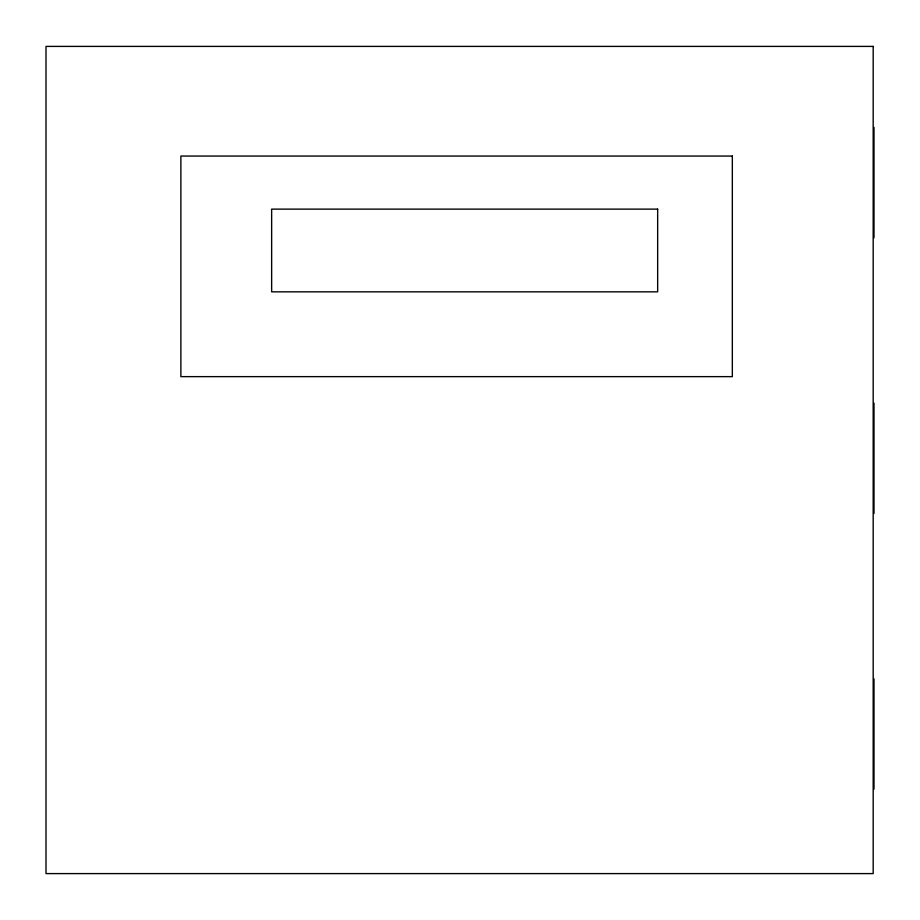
<?xml version="1.0" encoding="UTF-8"?>
<svg xmlns="http://www.w3.org/2000/svg" width="920" height="920" viewBox="0 0 920 920"><rect width="100%" height="100%" fill="white"/><g stroke="black" fill="none" stroke-linecap="round" stroke-linejoin="round"><path stroke-width="1.38" d="M874 127.431L874 237.728M874 403.167L874 513.463M874 678.891L874 789.187M873.183 46.402L46 46.402L46 873.597L873.183 873.597L873.183 46.402M732.331 156.055L180.872 156.055L180.872 376.636L732.331 376.636L732.331 156.055M657.662 209.127L271.642 209.127L271.642 291.847L657.662 291.847L657.662 209.127"/></g></svg>
